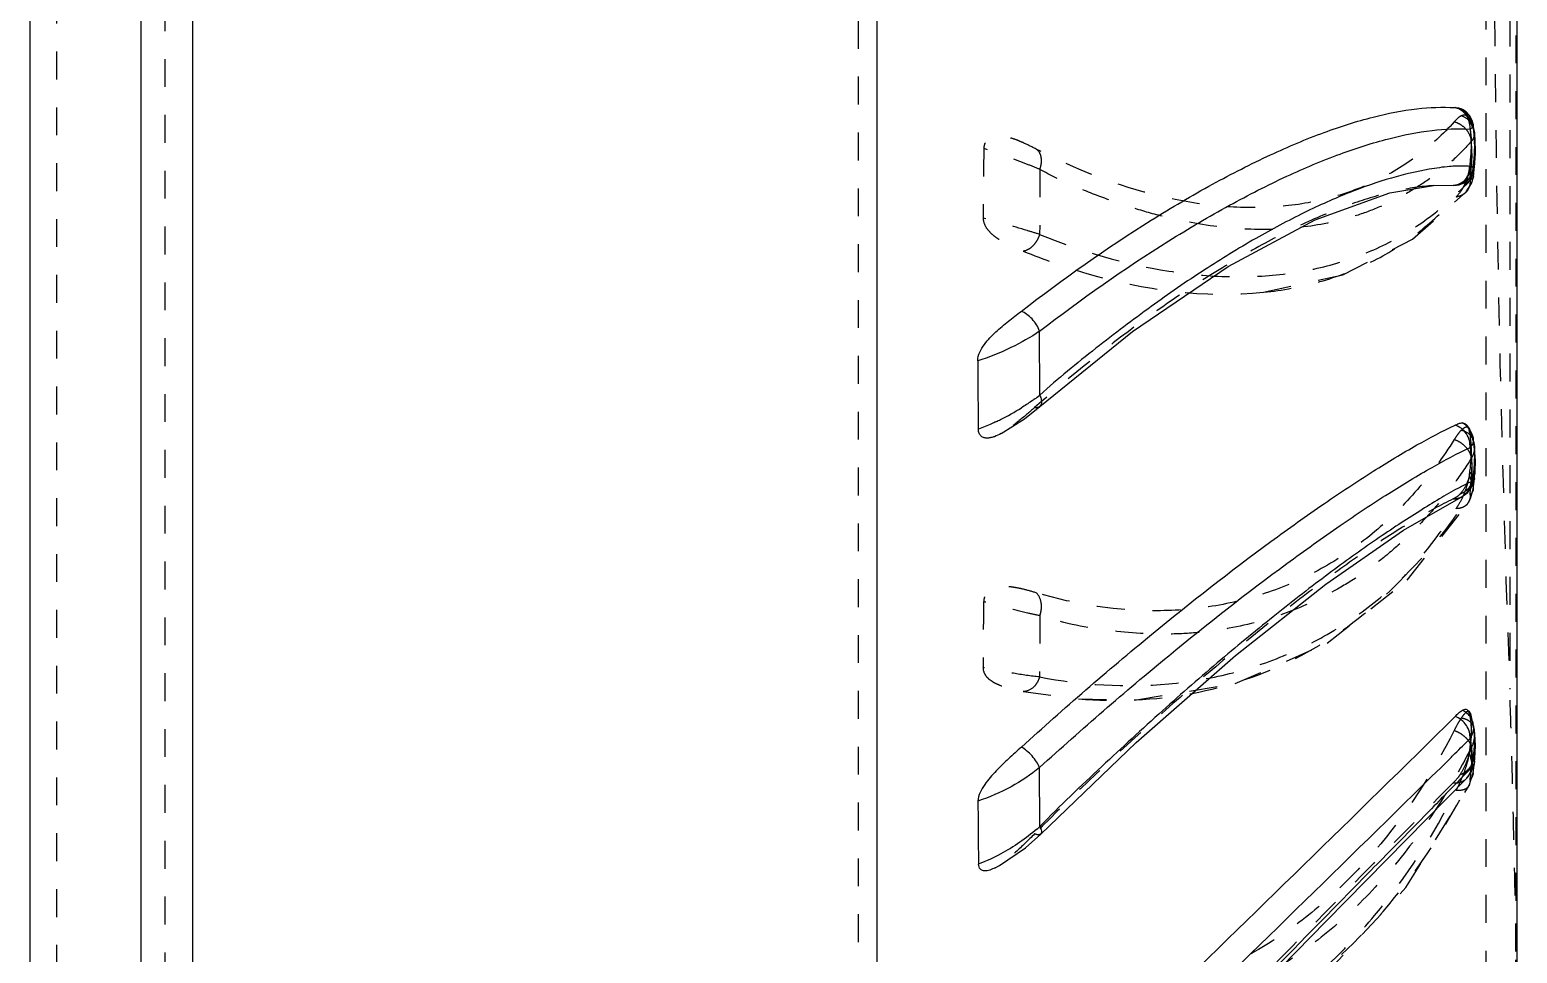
# Model space of a CAD drawing. Header units: millimetres. Extents: x 723 to 11228, y -2384 to 1578.
# Drawn here: x 1423.5 to 1510.4, y 171.3 to 225.4 of the extents above; entities that cross this region are included whole.
import ezdxf

# ---------------------------------------------------------------- set-up
doc = ezdxf.new("R2010")
doc.units = ezdxf.units.MM
doc.header["$LTSCALE"] = 16.335
doc.linetypes.add('HIDDEN', pattern=[0.2, 0.1, -0.1])
doc.layers.get('0').update_dxf_attribs({"linetype": 'CONTINUOUS'})
doc.layers.add('DEFAULT_2', color=8, linetype='HIDDEN')

msp = doc.modelspace()

# ---------------------------------------------------------------- linework, layer by layer
at = {"color": 7, "linetype": 'Continuous'}
for p, q in [((1423.468, 393.631), (1423.468, 81.221)), ((1429.968, 391.128), (1429.968, 81.107)), ((1433.004, 86.333), (1433.004, 385.832)), ((1473.025, 101.806), (1473.025, 373.047)), ((1510.443, 155.899), (1510.443, 318.953)), ((1507.973, 218.98), (1507.874, 219.818)), ((1507.874, 219.817), (1507.874, 219.817)), ((1507.993, 218.113), (1507.973, 218.98)), ((1507.94, 217.313), (1507.993, 218.113)), ((1506.692, 216.243), (1505.546, 216.226)), ((1506.885, 216.249), (1507.051, 216.28)), ((1482.533, 203.975), (1482.516, 207.71)), ((1482.522, 203.305), (1482.521, 203.304)), ((1507.929, 201.099), (1507.865, 201.479)), ((1507.866, 201.477), (1507.866, 201.477)), ((1507.996, 200.125), (1507.929, 201.099)), ((1507.951, 199.191), (1507.996, 200.125)), ((1507.939, 199.067), (1507.951, 199.191)), ((1507.846, 198.708), (1507.939, 199.068)), ((1507.939, 199.068), (1507.939, 199.067)), ((1507.164, 198.004), (1507.164, 198.004)), ((1507.769, 185.023), (1507.61, 185.44)), ((1507.785, 184.98), (1507.769, 185.023)), ((1507.894, 184.566), (1507.837, 184.815)), ((1507.838, 184.813), (1507.84, 184.805)), ((1507.937, 182.474), (1507.989, 183.134)), ((1482.533, 178.736), (1482.516, 182.189)), ((1507.93, 182.418), (1507.937, 182.473)), ((1507.937, 182.474), (1507.937, 182.473)), ((1499.276, 173.199), (1507.491, 181.555)), ((1482.58, 178.294), (1482.58, 178.294))]:
    msp.add_line(p, q, dxfattribs=at)
for points in [[(1507.455, 220.547), (1507.234, 220.693), (1507.162, 220.727)], [(1507.874, 219.817), (1507.815, 220.041), (1507.66, 220.328), (1507.455, 220.547)], [(1507.051, 216.28), (1507.284, 216.369), (1507.506, 216.513), (1507.7, 216.713)], [(1507.7, 216.713), (1507.848, 216.965), (1507.932, 217.259), (1507.94, 217.314)], [(1482.521, 203.304), (1487.94, 207.7), (1493.536, 211.504), (1498.621, 214.225), (1503.001, 215.812), (1505.547, 216.237)], [(1480.265, 201.725), (1481.63, 202.595), (1482.522, 203.305)], [(1507.664, 201.967), (1507.646, 201.993), (1507.525, 202.175)], [(1507.866, 201.477), (1507.813, 201.669), (1507.665, 201.965)], [(1507.164, 198.004), (1507.558, 198.281), (1507.846, 198.708)], [(1482.58, 178.294), (1488.161, 183.643), (1493.972, 188.734), (1499.256, 192.918), (1503.792, 196.075), (1507.164, 198.004)], [(1507.84, 184.805), (1507.81, 184.909), (1507.785, 184.98)], [(1507.989, 183.134), (1507.984, 183.846), (1507.894, 184.566)], [(1507.493, 181.557), (1507.758, 181.911), (1507.93, 182.418)], [(1479.917, 176.324), (1480.163, 176.459), (1481.687, 177.494), (1482.58, 178.294)], [(1482.612, 155.809), (1488.163, 161.724), (1493.958, 167.748), (1499.276, 173.199)]]:
    msp.add_lwpolyline(points, dxfattribs=at)
for centre, radius, start, end in [((1499.365, 218.154), 8.423, 359.6566, 4.61751), ((1859.97, 207.131), 381.073, 180.17352, 180.77541), ((1476.173, 212.121), 10.334, 305.87427, 307.98149), ((1473.536, 215.978), 15.008, 296.49301, 301.81928), ((1473.741, 215.613), 14.589, 295.2489, 296.41508), ((1495.963, 199.859), 11.83, 355.34906, 356.22366), ((1506.705, 184.514), 1.172, 2.13737, 14.35046), ((1533.843, 155.148), 37.537, 134.0308, 134.86285), ((1800.893, 181.265), 321.984, 180.18606, 180.84263), ((1476.204, 185.662), 9.382, 310.99371, 312.42003)]:
    msp.add_arc(centre, radius, start, end, dxfattribs=at)
for points, knots in [([(1481.428, 208.871), (1483.88, 210.768), (1487.55, 213.366), (1492.505, 216.291), (1495.881, 218.014), (1499.015, 219.34), (1501.878, 220.261), (1504.445, 220.773), (1506.065, 220.844), (1506.806, 220.794)], [0, 0, 0, 0, 0.326363, 0.472437, 0.605607, 0.725085, 0.830429, 0.921768, 1, 1, 1, 1]), ([(1506.806, 220.794), (1506.896, 220.788), (1507.018, 220.778), (1507.134, 220.74), (1507.162, 220.727)], [0, 0, 0, 0, 0.747082, 1, 1, 1, 1]), ([(1507.182, 220.624), (1507.152, 220.645), (1507.035, 220.718), (1506.905, 220.771), (1506.806, 220.794)], [0, 0, 0, 0, 0.260944, 1, 1, 1, 1]), ([(1507.641, 219.955), (1507.606, 220.089), (1507.495, 220.348), (1507.293, 220.547), (1507.182, 220.624)], [0, 0, 0, 0, 0.506057, 1, 1, 1, 1]), ([(1482.516, 207.71), (1484.945, 209.588), (1488.583, 212.16), (1493.494, 215.056), (1496.839, 216.763), (1499.947, 218.077), (1502.787, 218.993), (1505.335, 219.505), (1506.944, 219.581), (1507.682, 219.534)], [0, 0, 0, 0, 0.326078, 0.472055, 0.605181, 0.724643, 0.830064, 0.921523, 1, 1, 1, 1]), ([(1507.682, 219.534), (1507.684, 219.568), (1507.688, 219.709), (1507.668, 219.851), (1507.641, 219.955)], [0, 0, 0, 0, 0.240829, 1, 1, 1, 1]), ([(1507.874, 219.817), (1507.882, 219.768), (1507.843, 219.641), (1507.741, 219.57), (1507.682, 219.534)], [0, 0, 0, 0, 0.416643, 1, 1, 1, 1]), ([(1505.3, 217.186), (1504.555, 217.054), (1502.978, 216.683), (1500.534, 215.831), (1497.888, 214.634), (1495.055, 213.118), (1492.061, 211.284), (1489.513, 209.516), (1487.417, 207.958), (1485.218, 206.271), (1483.586, 204.934), (1482.533, 203.975)], [0, 0, 0, 0, 0.085342, 0.182356, 0.291558, 0.412544, 0.544688, 0.68733, 0.762261, 0.83934, 1, 1, 1, 1]), ([(1506.868, 217.373), (1506.742, 217.368), (1506.216, 217.333), (1505.694, 217.256), (1505.3, 217.186)], [0, 0, 0, 0, 0.239179, 1, 1, 1, 1]), ([(1507.754, 217.347), (1507.682, 217.355), (1507.387, 217.38), (1507.091, 217.381), (1506.868, 217.373)], [0, 0, 0, 0, 0.24378, 1, 1, 1, 1]), ([(1507.077, 216.345), (1507.2, 216.402), (1507.431, 216.562), (1507.584, 216.798), (1507.642, 216.925)], [0, 0, 0, 0, 0.493735, 1, 1, 1, 1]), ([(1507.642, 216.925), (1507.657, 216.959), (1507.712, 217.094), (1507.745, 217.239), (1507.754, 217.347)], [0, 0, 0, 0, 0.258107, 1, 1, 1, 1]), ([(1507.94, 217.313), (1507.94, 217.318), (1507.92, 217.329), (1507.888, 217.335), (1507.827, 217.344), (1507.781, 217.346), (1507.754, 217.347)], [0, 0, 0, 0, 0.077848, 0.265213, 0.572931, 1, 1, 1, 1]), ([(1506.693, 216.244), (1506.724, 216.246), (1506.856, 216.261), (1506.985, 216.303), (1507.077, 216.345)], [0, 0, 0, 0, 0.239192, 1, 1, 1, 1]), ([(1478.896, 205.977), (1478.895, 206.154), (1479, 206.504), (1479.362, 207.085), (1479.942, 207.681), (1480.683, 208.293), (1481.181, 208.68), (1481.428, 208.871)], [0, 0, 0, 0, 0.13503, 0.267908, 0.52012, 0.762278, 1, 1, 1, 1]), ([(1482.516, 207.71), (1482.421, 207.975), (1482.122, 208.437), (1481.679, 208.803), (1481.428, 208.873)], [0, 0, 0, 0, 0.519901, 1, 1, 1, 1]), ([(1482.516, 207.71), (1481.984, 207.348), (1480.811, 206.686), (1479.561, 206.188), (1478.895, 205.978)], [0, 0, 0, 0, 0.479655, 1, 1, 1, 1]), ([(1482.229, 203.747), (1482.167, 203.702), (1481.911, 203.521), (1481.649, 203.351), (1481.449, 203.226)], [0, 0, 0, 0, 0.245336, 1, 1, 1, 1]), ([(1482.533, 203.975), (1482.561, 203.908), (1482.613, 203.751), (1482.645, 203.513), (1482.574, 203.351), (1482.521, 203.306)], [0, 0, 0, 0, 0.310143, 0.704411, 1, 1, 1, 1]), ([(1479.964, 202.417), (1479.88, 202.378), (1479.54, 202.222), (1479.196, 202.077), (1478.935, 201.974)], [0, 0, 0, 0, 0.248734, 1, 1, 1, 1]), ([(1480.265, 201.725), (1480.139, 201.655), (1479.945, 201.56), (1479.675, 201.479), (1479.474, 201.451), (1479.275, 201.468), (1479.088, 201.557), (1478.96, 201.741), (1478.936, 201.894), (1478.935, 201.974)], [0, 0, 0, 0, 0.257287, 0.381184, 0.501047, 0.617094, 0.732704, 0.857739, 1, 1, 1, 1]), ([(1481.449, 183.381), (1483.931, 185.638), (1488.694, 189.767), (1494.665, 194.45), (1499.037, 197.573), (1501.887, 199.464), (1504.432, 201.001), (1506.051, 201.857), (1506.808, 202.214)], [0, 0, 0, 0, 0.317792, 0.596806, 0.718459, 0.826713, 0.92075, 1, 1, 1, 1]), ([(1506.808, 202.214), (1506.879, 202.247), (1507.012, 202.309), (1507.16, 202.351), (1507.23, 202.348)], [0, 0, 0, 0, 0.526581, 1, 1, 1, 1]), ([(1507.682, 200.905), (1507.692, 201.042), (1507.661, 201.329), (1507.49, 201.731), (1507.188, 202.041), (1506.936, 202.175), (1506.808, 202.214)], [0, 0, 0, 0, 0.244076, 0.504035, 0.761536, 1, 1, 1, 1]), ([(1507.23, 202.348), (1507.284, 202.345), (1507.402, 202.314), (1507.489, 202.227), (1507.525, 202.175)], [0, 0, 0, 0, 0.46181, 1, 1, 1, 1]), ([(1507.661, 201.965), (1507.633, 202.006), (1507.516, 202.159), (1507.36, 202.284), (1507.23, 202.348)], [0, 0, 0, 0, 0.252904, 1, 1, 1, 1]), ([(1507.866, 201.477), (1507.884, 201.382), (1507.871, 201.165), (1507.755, 200.986), (1507.682, 200.905)], [0, 0, 0, 0, 0.471971, 1, 1, 1, 1]), ([(1482.516, 182.189), (1484.977, 184.429), (1489.702, 188.526), (1495.623, 193.176), (1499.961, 196.28), (1502.791, 198.161), (1505.32, 199.693), (1506.929, 200.548), (1507.682, 200.905)], [0, 0, 0, 0, 0.317497, 0.596365, 0.718003, 0.826328, 0.920483, 1, 1, 1, 1]), ([(1507.682, 200.905), (1507.698, 200.803), (1507.761, 200.378), (1507.79, 199.949), (1507.788, 199.624)], [0, 0, 0, 0, 0.242139, 1, 1, 1, 1]), ([(1507.788, 199.624), (1507.787, 199.579), (1507.784, 199.398), (1507.776, 199.216), (1507.767, 199.08)], [0, 0, 0, 0, 0.24606, 1, 1, 1, 1]), ([(1506.97, 198.517), (1506.605, 198.323), (1505.856, 197.887), (1504.707, 197.176), (1503.479, 196.389), (1501.689, 195.188), (1499.295, 193.458), (1496.266, 191.103), (1493.021, 188.436), (1489.62, 185.457), (1486.088, 182.208), (1483.703, 179.945), (1482.533, 178.736)], [0, 0, 0, 0, 0.03935, 0.082349, 0.128593, 0.178161, 0.287498, 0.409637, 0.543266, 0.68719, 0.839888, 1, 1, 1, 1]), ([(1507.754, 198.899), (1507.69, 198.871), (1507.424, 198.752), (1507.165, 198.62), (1506.97, 198.517)], [0, 0, 0, 0, 0.240349, 1, 1, 1, 1]), ([(1507.163, 198.006), (1507.247, 198.047), (1507.406, 198.15), (1507.644, 198.44), (1507.738, 198.716), (1507.754, 198.899)], [0, 0, 0, 0, 0.250176, 0.503561, 1, 1, 1, 1]), ([(1507.939, 199.067), (1507.935, 199.035), (1507.875, 198.962), (1507.8, 198.924), (1507.754, 198.899)], [0, 0, 0, 0, 0.380187, 1, 1, 1, 1]), ([(1506.811, 185.172), (1506.882, 185.243), (1507.015, 185.372), (1507.158, 185.495), (1507.234, 185.536)], [0, 0, 0, 0, 0.534905, 1, 1, 1, 1]), ([(1507.234, 185.536), (1507.269, 185.555), (1507.337, 185.585), (1507.446, 185.598), (1507.554, 185.552), (1507.595, 185.481), (1507.61, 185.44)], [0, 0, 0, 0, 0.262229, 0.489509, 0.710546, 1, 1, 1, 1]), ([(1481.455, 160.238), (1483.975, 162.772), (1492.398, 171.114), (1500.929, 179.346), (1506.811, 185.172)], [0, 0, 0, 0, 0.30153, 1, 1, 1, 1]), ([(1507.682, 183.873), (1507.693, 184.002), (1507.66, 184.279), (1507.487, 184.668), (1507.188, 184.98), (1506.94, 185.125), (1506.812, 185.173)], [0, 0, 0, 0, 0.233809, 0.4911, 0.75377, 1, 1, 1, 1]), ([(1507.876, 184.558), (1507.88, 184.441), (1507.851, 184.198), (1507.749, 183.976), (1507.682, 183.873)], [0, 0, 0, 0, 0.488339, 1, 1, 1, 1]), ([(1506.493, 182.695), (1506.596, 182.797), (1506.992, 183.189), (1507.388, 183.581), (1507.682, 183.873)], [0, 0, 0, 0, 0.257968, 1, 1, 1, 1]), ([(1507.682, 183.873), (1507.69, 183.832), (1507.722, 183.666), (1507.747, 183.498), (1507.76, 183.371)], [0, 0, 0, 0, 0.243494, 1, 1, 1, 1]), ([(1481.449, 183.381), (1481.202, 183.156), (1480.703, 182.702), (1479.962, 181.997), (1479.382, 181.342), (1479.02, 180.741), (1478.907, 180.393), (1478.908, 180.22)], [0, 0, 0, 0, 0.243044, 0.48969, 0.743828, 0.874285, 1, 1, 1, 1]), ([(1482.516, 182.189), (1482.469, 182.302), (1482.334, 182.536), (1482.081, 182.867), (1481.778, 183.157), (1481.557, 183.32), (1481.448, 183.382)], [0, 0, 0, 0, 0.22619, 0.496048, 0.768172, 1, 1, 1, 1]), ([(1482.516, 159.083), (1484.848, 161.432), (1492.81, 169.335), (1500.872, 177.135), (1506.493, 182.695)], [0, 0, 0, 0, 0.295094, 1, 1, 1, 1]), ([(1507.76, 183.371), (1507.768, 183.303), (1507.793, 183.01), (1507.79, 182.715), (1507.778, 182.49)], [0, 0, 0, 0, 0.23372, 1, 1, 1, 1]), ([(1482.516, 182.189), (1481.998, 181.762), (1480.846, 180.993), (1479.577, 180.44), (1478.907, 180.221)], [0, 0, 0, 0, 0.487763, 1, 1, 1, 1]), ([(1507.492, 181.557), (1507.53, 181.596), (1507.664, 181.764), (1507.739, 181.977), (1507.754, 182.136)], [0, 0, 0, 0, 0.255325, 1, 1, 1, 1]), ([(1507.778, 182.49), (1507.777, 182.461), (1507.77, 182.343), (1507.761, 182.225), (1507.754, 182.136)], [0, 0, 0, 0, 0.245506, 1, 1, 1, 1]), ([(1507.937, 182.473), (1507.934, 182.445), (1507.906, 182.317), (1507.823, 182.209), (1507.754, 182.136)], [0, 0, 0, 0, 0.223146, 1, 1, 1, 1]), ([(1507.364, 181.754), (1507.003, 181.395), (1506.26, 180.634), (1504.684, 178.999), (1502.5, 176.789), (1499.676, 173.917), (1496.599, 170.769), (1493.291, 167.383), (1489.814, 163.773), (1486.202, 159.981), (1483.743, 157.405), (1482.533, 156.061)], [0, 0, 0, 0, 0.042803, 0.089261, 0.190701, 0.303656, 0.427359, 0.56029, 0.701077, 0.848158, 1, 1, 1, 1]), ([(1482.358, 178.581), (1482.039, 178.303), (1481.356, 177.782), (1480.622, 177.334), (1480.239, 177.128)], [0, 0, 0, 0, 0.492377, 1, 1, 1, 1]), ([(1482.533, 178.736), (1482.555, 178.691), (1482.592, 178.603), (1482.629, 178.458), (1482.622, 178.336), (1482.58, 178.294)], [0, 0, 0, 0, 0.329258, 0.608949, 1, 1, 1, 1]), ([(1479.917, 176.322), (1479.818, 176.269), (1479.667, 176.2), (1479.459, 176.145), (1479.309, 176.132), (1479.166, 176.155), (1478.993, 176.263), (1478.95, 176.428), (1478.948, 176.531)], [0, 0, 0, 0, 0.272825, 0.401365, 0.52293, 0.637381, 0.748908, 1, 1, 1, 1])]:
    msp.add_open_spline(points, degree=3, knots=knots, dxfattribs=at)
for points in [[(1507.682, 219.534), (1507.714, 219.301), (1507.742, 219.067), (1507.76, 218.832)], [(1507.788, 218.103), (1507.786, 217.851), (1507.773, 217.598), (1507.754, 217.347)], [(1506.885, 216.247), (1506.822, 216.24), (1506.757, 216.24), (1506.692, 216.243)], [(1507.489, 185.381), (1507.412, 185.445), (1507.326, 185.498), (1507.235, 185.537)], [(1507.684, 185.168), (1507.63, 185.248), (1507.563, 185.32), (1507.489, 185.381)], [(1507.785, 184.98), (1507.759, 185.046), (1507.725, 185.11), (1507.684, 185.168)], [(1480.239, 177.128), (1479.821, 176.905), (1479.388, 176.707), (1478.947, 176.532)]]:
    msp.add_open_spline(points, degree=3, dxfattribs=at)
at = {"layer": 'DEFAULT_2', "color": 8, "linetype": 'HIDDEN'}
for p, q in [((1425.029, 387.427), (1425.029, 87.425)), ((1431.392, 88.057), (1431.392, 386.796)), ((1471.933, 103.36), (1471.933, 371.493)), ((1508.603, 318.479), (1508.603, 156.374)), ((1510.362, 303.428), (1510.362, 171.425)), ((1510.002, 288.076), (1510.002, 186.776)), ((1507.162, 220.726), (1507.228, 220.692)), ((1507.798, 219.797), (1507.647, 220.135)), ((1507.817, 219.754), (1507.798, 219.797)), ((1507.808, 219.942), (1507.874, 219.817)), ((1507.817, 219.754), (1507.895, 219.486)), ((1507.935, 219.334), (1507.817, 219.754)), ((1507.895, 219.486), (1507.935, 219.334)), ((1507.935, 219.334), (1507.935, 219.331)), ((1507.972, 218.964), (1507.935, 219.331)), ((1507.905, 216.949), (1507.991, 218.013)), ((1507.991, 218.013), (1507.993, 218.113)), ((1482.533, 217.179), (1482.516, 213.377)), ((1507.754, 216.967), (1507.797, 216.878)), ((1507.776, 216.361), (1507.876, 216.731)), ((1507.797, 216.878), (1507.808, 216.856)), ((1507.876, 216.731), (1507.905, 216.949)), ((1507.876, 216.731), (1507.876, 216.731)), ((1507.895, 217.295), (1507.94, 217.313)), ((1504.317, 213.095), (1507.459, 215.859)), ((1507.459, 215.86), (1507.776, 216.361)), ((1507.459, 215.86), (1507.459, 215.859)), ((1507.705, 201.843), (1507.686, 201.929)), ((1507.872, 201.31), (1507.687, 201.93)), ((1507.706, 201.844), (1507.77, 201.623)), ((1507.808, 201.645), (1507.866, 201.477)), ((1507.915, 201.133), (1507.872, 201.31)), ((1507.872, 201.31), (1507.895, 201.21)), ((1507.895, 201.21), (1507.928, 201.06)), ((1507.928, 201.059), (1507.929, 201.099)), ((1507.928, 201.06), (1507.928, 201.06)), ((1507.945, 200.932), (1507.928, 201.06)), ((1507.973, 199.416), (1507.994, 200.22)), ((1507.951, 199.191), (1507.953, 199.227)), ((1507.953, 199.227), (1507.973, 199.416)), ((1507.713, 197.919), (1507.873, 198.464)), ((1507.754, 198.933), (1507.808, 198.762)), ((1507.873, 198.464), (1507.939, 199.067)), ((1507.895, 199.163), (1507.939, 199.068)), ((1507.579, 197.674), (1507.713, 197.919)), ((1507.579, 197.674), (1507.579, 197.673)), ((1482.533, 191.067), (1482.516, 187.482)), ((1481.554, 186.639), (1484.785, 186.186)), ((1484.788, 186.197), (1488.064, 186.134)), ((1507.61, 185.44), (1507.626, 185.391)), ((1507.704, 185.339), (1507.791, 184.962)), ((1507.808, 184.911), (1507.785, 184.98)), ((1507.791, 184.962), (1507.834, 184.778)), ((1507.808, 184.911), (1507.838, 184.813)), ((1507.909, 184.451), (1507.891, 184.535)), ((1507.909, 184.451), (1507.909, 184.45)), ((1507.958, 184.131), (1507.909, 184.45)), ((1507.996, 183.469), (1507.958, 184.131)), ((1507.939, 182.497), (1507.967, 182.738)), ((1507.967, 182.738), (1507.996, 183.469)), ((1507.636, 181.137), (1507.867, 181.868)), ((1507.789, 182.437), (1507.808, 182.359)), ((1507.867, 181.867), (1507.937, 182.473)), ((1507.937, 182.474), (1507.939, 182.497)), ((1503.937, 175.174), (1507.636, 181.137)), ((1507.682, 181.416), (1507.636, 181.137)), ((1507.636, 181.137), (1507.636, 181.137))]:
    msp.add_line(p, q, dxfattribs=at)
for points in [[(1495.609, 209.989), (1500.235, 211.019), (1504.317, 213.095)], [(1488.064, 186.134), (1493.951, 187.095), (1499.326, 189.452), (1504, 193.147), (1507.579, 197.673)], [(1487.623, 163.899), (1493.658, 166.23), (1499.15, 170.012), (1503.937, 175.174)]]:
    msp.add_lwpolyline(points, dxfattribs=at)
for centre, radius, start, end in [((2885.338, 237.426), 1376.268, 177.890904, 182.109096), ((1506.586, 216.105), 4.028, 72.35332, 75.08078), ((1510.21, 220.69), 2.61, 204.42925, 207.47732), ((1501.143, 218.622), 6.807, 6.04575, 7.28892), ((1500.368, 218.549), 7.585, 1.27939, 5.98158), ((1882.031, 213.216), 402.814, 179.26161, 179.84145), ((1497.028, 218.668), 10.929, 352.92535, 355.53546), ((1548.305, 236.382), 44.959, 205.2699, 205.58356), ((1496.008, 218.792), 11.958, 350.68443, 352.93878), ((1489.269, 189.447), 22.192, 33.34628, 34.1975), ((1520.334, 205.173), 13.055, 196.76531, 197.23037), ((1521.661, 205.585), 14.445, 197.23292, 197.63035), ((1503.196, 200.507), 4.751, 6.78084, 8.50396), ((1643.207, 241.619), 142.02, 197.34818, 197.49135), ((1495.247, 200.838), 12.731, 350.61898, 352.07781), ((1507.459, 198.521), 0.418, 352.15565, 3.41381), ((1507.03, 198.013), 0.645, 321.19802, 328.21591), ((1841.286, 186.961), 362.079, 179.22024, 179.83045), ((1417.796, 151.005), 96.186, 20.64149, 20.94685), ((1589.28, 203.749), 83.627, 193.1118, 193.29595), ((1505.282, 184.019), 2.66, 9.49927, 10.78004), ((1506.625, 182.956), 1.345, 300.26812, 312.10565), ((1495.06, 184.577), 12.939, 350.13196, 350.73161), ((1506.907, 181.997), 0.97, 2.3247, 10.5211), ((1506.946, 181.999), 0.93, 351.89007, 2.28953), ((1507.218, 181.347), 0.465, 326.43519, 333.30067)]:
    msp.add_arc(centre, radius, start, end, dxfattribs=at)
for points, knots in [([(1507.18, 220.317), (1507.102, 220.286), (1506.955, 220.171), (1506.83, 220.041), (1506.764, 219.968)], [0, 0, 0, 0, 0.458915, 1, 1, 1, 1]), ([(1507.647, 220.133), (1507.623, 220.188), (1507.566, 220.279), (1507.396, 220.373), (1507.258, 220.348), (1507.18, 220.317)], [0, 0, 0, 0, 0.3168, 0.552945, 1, 1, 1, 1]), ([(1507.181, 220.317), (1507.318, 220.271), (1507.578, 220.126), (1507.757, 219.886), (1507.816, 219.754)], [0, 0, 0, 0, 0.500621, 1, 1, 1, 1]), ([(1507.228, 220.692), (1507.271, 220.665), (1507.481, 220.489), (1507.588, 220.213), (1507.623, 219.996)], [0, 0, 0, 0, 0.188863, 1, 1, 1, 1]), ([(1507.705, 219.908), (1507.702, 219.93), (1507.69, 220.007), (1507.669, 220.082), (1507.647, 220.133)], [0, 0, 0, 0, 0.283673, 1, 1, 1, 1]), ([(1506.764, 219.968), (1506.11, 219.243), (1504.671, 217.915), (1502.152, 216.385), (1499.331, 215.372), (1496.249, 214.893), (1492.949, 214.951), (1488.154, 215.775), (1484.61, 217.179), (1482.307, 218.369)], [0, 0, 0, 0, 0.110915, 0.220706, 0.33246, 0.449089, 0.57291, 0.705552, 1, 1, 1, 1]), ([(1506.766, 219.969), (1506.891, 219.934), (1507.14, 219.818), (1507.456, 219.553), (1507.67, 219.206), (1507.742, 218.948), (1507.754, 218.823)], [0, 0, 0, 0, 0.244834, 0.506587, 0.764431, 1, 1, 1, 1]), ([(1507.623, 219.996), (1507.657, 219.794), (1507.77, 218.913), (1507.759, 218.017), (1507.682, 217.339)], [0, 0, 0, 0, 0.230675, 1, 1, 1, 1]), ([(1507.648, 217.189), (1507.712, 217.652), (1507.794, 218.558), (1507.762, 219.47), (1507.705, 219.908)], [0, 0, 0, 0, 0.513683, 1, 1, 1, 1]), ([(1507.706, 219.909), (1507.738, 219.833), (1507.78, 219.734), (1507.824, 219.635), (1507.834, 219.611)], [0, 0, 0, 0, 0.757585, 1, 1, 1, 1]), ([(1507.935, 219.331), (1507.946, 219.244), (1507.923, 219.054), (1507.819, 218.894), (1507.754, 218.823)], [0, 0, 0, 0, 0.475675, 1, 1, 1, 1]), ([(1507.808, 219.942), (1507.846, 219.736), (1507.974, 218.86), (1507.969, 217.966), (1507.895, 217.295)], [0, 0, 0, 0, 0.236849, 1, 1, 1, 1]), ([(1482.307, 218.369), (1482.053, 218.501), (1481.668, 218.692), (1481.141, 218.916), (1480.734, 219.055), (1480.311, 219.142), (1479.864, 219.142), (1479.486, 218.976), (1479.289, 218.688), (1479.254, 218.502), (1479.253, 218.408)], [0, 0, 0, 0, 0.23878, 0.358257, 0.477534, 0.596751, 0.717433, 0.846585, 0.920994, 1, 1, 1, 1]), ([(1482.533, 217.179), (1482.292, 217.28), (1481.785, 217.481), (1480.993, 217.786), (1480.142, 218.1), (1479.554, 218.304), (1479.253, 218.408)], [0, 0, 0, 0, 0.223392, 0.466973, 0.72717, 1, 1, 1, 1]), ([(1482.533, 217.179), (1482.575, 217.3), (1482.629, 217.543), (1482.627, 217.897), (1482.515, 218.189), (1482.38, 218.327), (1482.307, 218.37)], [0, 0, 0, 0, 0.295091, 0.570915, 0.804384, 1, 1, 1, 1]), ([(1507.754, 218.823), (1507.422, 218.437), (1506.718, 217.715), (1505.548, 216.771), (1504.306, 215.944), (1502.988, 215.23), (1501.59, 214.64), (1499.604, 214.03), (1496.922, 213.618), (1493.519, 213.669), (1490.584, 214.175), (1488.175, 214.846), (1486.302, 215.48), (1484.398, 216.229), (1483.15, 216.838), (1482.533, 217.179)], [0, 0, 0, 0, 0.056046, 0.110629, 0.165143, 0.220024, 0.275469, 0.331786, 0.448379, 0.572302, 0.704927, 0.774903, 0.847401, 0.922392, 1, 1, 1, 1]), ([(1507.682, 216.563), (1507.73, 216.957), (1507.806, 217.71), (1507.784, 218.466), (1507.754, 218.823)], [0, 0, 0, 0, 0.525495, 1, 1, 1, 1]), ([(1507.925, 217.817), (1507.931, 217.893), (1507.951, 218.193), (1507.957, 218.494), (1507.952, 218.718)], [0, 0, 0, 0, 0.254249, 1, 1, 1, 1]), ([(1507.682, 217.339), (1507.654, 217.09), (1507.523, 216.687), (1507.227, 216.388), (1507.093, 216.312)], [0, 0, 0, 0, 0.618868, 1, 1, 1, 1]), ([(1507.093, 216.314), (1507.3, 216.384), (1507.683, 216.649), (1507.866, 217.076), (1507.895, 217.295)], [0, 0, 0, 0, 0.49797, 1, 1, 1, 1]), ([(1507.309, 216.165), (1507.346, 216.234), (1507.502, 216.559), (1507.608, 216.91), (1507.648, 217.189)], [0, 0, 0, 0, 0.216387, 1, 1, 1, 1]), ([(1507.808, 216.856), (1507.796, 216.811), (1507.734, 216.631), (1507.627, 216.466), (1507.53, 216.36)], [0, 0, 0, 0, 0.243457, 1, 1, 1, 1]), ([(1507.682, 217.34), (1507.7, 217.34), (1507.736, 217.338), (1507.791, 217.339), (1507.847, 217.328), (1507.879, 217.307), (1507.895, 217.295)], [0, 0, 0, 0, 0.243952, 0.488522, 0.733533, 1, 1, 1, 1]), ([(1507.876, 216.731), (1507.871, 216.698), (1507.809, 216.624), (1507.731, 216.585), (1507.682, 216.563)], [0, 0, 0, 0, 0.381044, 1, 1, 1, 1]), ([(1507.808, 216.856), (1507.817, 216.848), (1507.848, 216.821), (1507.872, 216.784), (1507.876, 216.755)], [0, 0, 0, 0, 0.301229, 1, 1, 1, 1]), ([(1505.547, 216.235), (1504.816, 216.19), (1503.249, 215.943), (1500.805, 215.219), (1498.12, 214.118), (1495.221, 212.645), (1492.135, 210.807), (1487.667, 207.779), (1484.386, 205.147), (1482.213, 203.24)], [0, 0, 0, 0, 0.081113, 0.174926, 0.281956, 0.402165, 0.534998, 0.679657, 1, 1, 1, 1]), ([(1482.516, 213.377), (1484.939, 212.394), (1488.63, 211.293), (1493.546, 210.826), (1496.927, 210.987), (1500.075, 211.649), (1502.954, 212.803), (1505.527, 214.437), (1507.007, 215.815), (1507.682, 216.563)], [0, 0, 0, 0, 0.29003, 0.422034, 0.546206, 0.663918, 0.777142, 0.888268, 1, 1, 1, 1]), ([(1506.875, 215.569), (1506.913, 215.611), (1507.075, 215.797), (1507.221, 215.998), (1507.309, 216.165)], [0, 0, 0, 0, 0.231787, 1, 1, 1, 1]), ([(1507.336, 215.749), (1507.302, 215.724), (1507.162, 215.636), (1506.999, 215.583), (1506.876, 215.57)], [0, 0, 0, 0, 0.253698, 1, 1, 1, 1]), ([(1507.093, 216.312), (1507.076, 216.303), (1507.01, 216.271), (1506.938, 216.254), (1506.885, 216.247)], [0, 0, 0, 0, 0.264192, 1, 1, 1, 1]), ([(1507.682, 216.563), (1507.697, 216.377), (1507.646, 216.112), (1507.501, 215.906), (1507.459, 215.86)], [0, 0, 0, 0, 0.748332, 1, 1, 1, 1]), ([(1495.609, 209.989), (1496.72, 210.104), (1498.882, 210.503), (1501.922, 211.66), (1504.629, 213.343), (1506.174, 214.784), (1506.875, 215.569)], [0, 0, 0, 0, 0.260637, 0.510233, 0.754585, 1, 1, 1, 1]), ([(1479.215, 214.331), (1479.214, 214.176), (1479.302, 213.879), (1479.563, 213.533), (1479.867, 213.265), (1480.297, 212.976), (1480.864, 212.689), (1481.326, 212.49), (1481.557, 212.395)], [0, 0, 0, 0, 0.145915, 0.278471, 0.404096, 0.526197, 0.765028, 1, 1, 1, 1]), ([(1482.516, 213.377), (1482.273, 213.453), (1481.178, 213.79), (1480.077, 214.105), (1479.215, 214.331)], [0, 0, 0, 0, 0.222186, 1, 1, 1, 1]), ([(1482.516, 213.377), (1482.477, 213.254), (1482.37, 213.016), (1482.147, 212.706), (1481.868, 212.488), (1481.657, 212.408), (1481.557, 212.395)], [0, 0, 0, 0, 0.268867, 0.541643, 0.790117, 1, 1, 1, 1]), ([(1481.557, 212.395), (1482.771, 211.9), (1487.268, 210.308), (1492.161, 209.632), (1495.609, 209.989)], [0, 0, 0, 0, 0.274356, 1, 1, 1, 1]), ([(1482.213, 203.24), (1481.9, 202.966), (1481.279, 202.427), (1480.621, 201.923), (1480.265, 201.725)], [0, 0, 0, 0, 0.505464, 1, 1, 1, 1]), ([(1482.52, 203.305), (1482.501, 203.289), (1482.409, 203.232), (1482.293, 203.228), (1482.213, 203.241)], [0, 0, 0, 0, 0.23641, 1, 1, 1, 1]), ([(1507.177, 201.926), (1507.099, 201.854), (1506.956, 201.67), (1506.828, 201.478), (1506.762, 201.373)], [0, 0, 0, 0, 0.46355, 1, 1, 1, 1]), ([(1507.686, 201.929), (1507.669, 201.987), (1507.628, 202.072), (1507.525, 202.108), (1507.43, 202.101), (1507.308, 202.039), (1507.222, 201.968), (1507.177, 201.926)], [0, 0, 0, 0, 0.281014, 0.382615, 0.484629, 0.718113, 1, 1, 1, 1]), ([(1507.178, 201.928), (1507.338, 201.886), (1507.639, 201.741), (1507.826, 201.458), (1507.871, 201.311)], [0, 0, 0, 0, 0.516775, 1, 1, 1, 1]), ([(1507.525, 202.175), (1507.535, 202.159), (1507.583, 202.08), (1507.61, 201.99), (1507.624, 201.919)], [0, 0, 0, 0, 0.209587, 1, 1, 1, 1]), ([(1507.624, 201.919), (1507.697, 201.552), (1507.775, 200.733), (1507.733, 199.913), (1507.683, 199.472)], [0, 0, 0, 0, 0.456751, 1, 1, 1, 1]), ([(1507.647, 199.271), (1507.71, 199.725), (1507.79, 200.582), (1507.764, 201.446), (1507.705, 201.843)], [0, 0, 0, 0, 0.533003, 1, 1, 1, 1]), ([(1506.762, 201.373), (1506.113, 200.351), (1504.702, 198.428), (1502.209, 195.939), (1499.407, 193.949), (1496.331, 192.491), (1493.023, 191.59), (1488.289, 191.142), (1484.652, 191.711), (1482.305, 192.411)], [0, 0, 0, 0, 0.129248, 0.253535, 0.374542, 0.494325, 0.615, 0.738561, 1, 1, 1, 1]), ([(1506.763, 201.375), (1506.889, 201.333), (1507.134, 201.212), (1507.449, 200.954), (1507.666, 200.631), (1507.742, 200.392), (1507.754, 200.279)], [0, 0, 0, 0, 0.256132, 0.524629, 0.778619, 1, 1, 1, 1]), ([(1507.928, 201.06), (1507.947, 200.928), (1507.937, 200.65), (1507.829, 200.394), (1507.754, 200.279)], [0, 0, 0, 0, 0.491512, 1, 1, 1, 1]), ([(1507.808, 201.645), (1507.847, 201.463), (1507.981, 200.643), (1507.966, 199.803), (1507.895, 199.163)], [0, 0, 0, 0, 0.224399, 1, 1, 1, 1]), ([(1507.952, 200.532), (1507.95, 200.579), (1507.944, 200.758), (1507.93, 200.937), (1507.914, 201.068)], [0, 0, 0, 0, 0.259723, 1, 1, 1, 1]), ([(1507.754, 200.279), (1507.422, 199.739), (1506.723, 198.706), (1505.557, 197.271), (1504.318, 195.952), (1503.003, 194.745), (1501.608, 193.662), (1499.651, 192.401), (1497.009, 191.156), (1494.18, 190.384), (1491.837, 190.059), (1489.403, 189.936), (1486.265, 190.158), (1483.762, 190.657), (1482.533, 191.067)], [0, 0, 0, 0, 0.06555, 0.128854, 0.191108, 0.252608, 0.313376, 0.373555, 0.493229, 0.614008, 0.675382, 0.737644, 0.865914, 1, 1, 1, 1]), ([(1507.682, 198.131), (1507.729, 198.516), (1507.804, 199.231), (1507.785, 199.951), (1507.754, 200.279)], [0, 0, 0, 0, 0.5407, 1, 1, 1, 1]), ([(1507.925, 199.696), (1507.931, 199.768), (1507.95, 200.046), (1507.957, 200.326), (1507.952, 200.532)], [0, 0, 0, 0, 0.258758, 1, 1, 1, 1]), ([(1507.683, 199.472), (1507.651, 199.193), (1507.498, 198.729), (1507.23, 198.328), (1507.096, 198.184)], [0, 0, 0, 0, 0.588162, 1, 1, 1, 1]), ([(1507.306, 198.121), (1507.381, 198.294), (1507.521, 198.67), (1507.618, 199.061), (1507.647, 199.271)], [0, 0, 0, 0, 0.470447, 1, 1, 1, 1]), ([(1507.683, 199.472), (1507.72, 199.427), (1507.801, 199.332), (1507.866, 199.224), (1507.895, 199.163)], [0, 0, 0, 0, 0.462037, 1, 1, 1, 1]), ([(1507.857, 199.083), (1507.864, 199.135), (1507.891, 199.339), (1507.912, 199.543), (1507.925, 199.696)], [0, 0, 0, 0, 0.253489, 1, 1, 1, 1]), ([(1507.096, 198.185), (1507.302, 198.26), (1507.678, 198.526), (1507.865, 198.948), (1507.895, 199.163)], [0, 0, 0, 0, 0.50274, 1, 1, 1, 1]), ([(1507.808, 198.763), (1507.796, 198.722), (1507.732, 198.553), (1507.624, 198.402), (1507.529, 198.304)], [0, 0, 0, 0, 0.238546, 1, 1, 1, 1]), ([(1507.873, 198.464), (1507.869, 198.435), (1507.837, 198.309), (1507.755, 198.2), (1507.682, 198.131)], [0, 0, 0, 0, 0.224045, 1, 1, 1, 1]), ([(1506.695, 197.9), (1505.957, 197.541), (1504.378, 196.669), (1501.903, 195.089), (1499.134, 193.131), (1494.89, 189.879), (1489.129, 184.989), (1484.575, 180.668), (1482.218, 178.303)], [0, 0, 0, 0, 0.078331, 0.171803, 0.279868, 0.401676, 0.681587, 1, 1, 1, 1]), ([(1482.516, 187.482), (1484.99, 187.009), (1488.77, 186.773), (1493.618, 187.583), (1497.004, 188.71), (1500.146, 190.355), (1503.008, 192.491), (1505.559, 195.095), (1507.012, 197.08), (1507.682, 198.131)], [0, 0, 0, 0, 0.259616, 0.383512, 0.505018, 0.625733, 0.74738, 0.871625, 1, 1, 1, 1]), ([(1507.096, 198.184), (1507.065, 198.15), (1506.946, 198.036), (1506.802, 197.952), (1506.695, 197.9)], [0, 0, 0, 0, 0.280707, 1, 1, 1, 1]), ([(1506.695, 197.901), (1506.734, 197.9), (1506.894, 197.908), (1507.053, 197.953), (1507.162, 198.006)], [0, 0, 0, 0, 0.241322, 1, 1, 1, 1]), ([(1506.873, 197.328), (1506.911, 197.388), (1507.069, 197.644), (1507.215, 197.909), (1507.306, 198.121)], [0, 0, 0, 0, 0.235519, 1, 1, 1, 1]), ([(1507.532, 197.609), (1507.487, 197.553), (1507.412, 197.488), (1507.327, 197.441), (1507.304, 197.429)], [0, 0, 0, 0, 0.743449, 1, 1, 1, 1]), ([(1484.788, 186.197), (1486.997, 186.023), (1491.39, 186.205), (1497.599, 188.272), (1502.941, 192.043), (1505.692, 195.459), (1506.873, 197.328)], [0, 0, 0, 0, 0.255673, 0.500475, 0.744907, 1, 1, 1, 1]), ([(1482.305, 192.411), (1482.049, 192.487), (1481.661, 192.597), (1481.133, 192.711), (1480.724, 192.768), (1480.296, 192.774), (1479.846, 192.69), (1479.482, 192.471), (1479.284, 192.17), (1479.246, 191.982), (1479.244, 191.888)], [0, 0, 0, 0, 0.226286, 0.340857, 0.456989, 0.576041, 0.701453, 0.841661, 0.920932, 1, 1, 1, 1]), ([(1482.533, 191.067), (1482.577, 191.193), (1482.63, 191.455), (1482.625, 191.931), (1482.467, 192.275), (1482.305, 192.411)], [0, 0, 0, 0, 0.279656, 0.555169, 1, 1, 1, 1]), ([(1482.533, 191.067), (1482.29, 191.118), (1481.637, 191.257), (1480.541, 191.532), (1479.689, 191.761), (1479.244, 191.889)], [0, 0, 0, 0, 0.219608, 0.590372, 1, 1, 1, 1]), ([(1479.205, 188.032), (1479.205, 187.892), (1479.289, 187.623), (1479.556, 187.339), (1479.862, 187.142), (1480.295, 186.948), (1480.863, 186.783), (1481.323, 186.684), (1481.554, 186.639)], [0, 0, 0, 0, 0.14405, 0.271838, 0.394673, 0.516207, 0.758433, 1, 1, 1, 1]), ([(1482.516, 187.482), (1482.002, 187.536), (1480.894, 187.698), (1479.795, 187.911), (1479.205, 188.032)], [0, 0, 0, 0, 0.461814, 1, 1, 1, 1]), ([(1482.516, 187.482), (1482.478, 187.362), (1482.372, 187.133), (1482.095, 186.774), (1481.756, 186.623), (1481.553, 186.639)], [0, 0, 0, 0, 0.278557, 0.551163, 1, 1, 1, 1]), ([(1510.362, 171.425), (1510.362, 172.705), (1510.314, 175.265), (1510.22, 179.104), (1510.129, 182.941), (1510.05, 185.498), (1510.002, 186.776)], [0, 0, 0, 0, 0.250122, 0.500227, 0.750129, 1, 1, 1, 1]), ([(1507.703, 185.337), (1507.697, 185.372), (1507.683, 185.43), (1507.591, 185.5), (1507.448, 185.42), (1507.316, 185.281), (1507.221, 185.157), (1507.173, 185.088)], [0, 0, 0, 0, 0.135643, 0.222155, 0.405971, 0.672234, 1, 1, 1, 1]), ([(1507.626, 185.391), (1507.702, 185.093), (1507.777, 184.377), (1507.732, 183.662), (1507.684, 183.26)], [0, 0, 0, 0, 0.431452, 1, 1, 1, 1]), ([(1507.645, 183.024), (1507.706, 183.45), (1507.771, 184.065), (1507.768, 184.839), (1507.733, 185.183), (1507.703, 185.337)], [0, 0, 0, 0, 0.555408, 0.796347, 1, 1, 1, 1]), ([(1507.173, 185.088), (1507.096, 184.979), (1506.955, 184.736), (1506.825, 184.487), (1506.758, 184.355)], [0, 0, 0, 0, 0.472392, 1, 1, 1, 1]), ([(1507.174, 185.089), (1507.262, 185.074), (1507.43, 185.027), (1507.711, 184.878), (1507.858, 184.675), (1507.891, 184.535)], [0, 0, 0, 0, 0.280751, 0.545589, 1, 1, 1, 1]), ([(1507.909, 184.45), (1507.944, 184.268), (1507.954, 183.887), (1507.839, 183.524), (1507.754, 183.357)], [0, 0, 0, 0, 0.497355, 1, 1, 1, 1]), ([(1507.808, 184.911), (1507.893, 184.591), (1507.984, 183.85), (1507.942, 183.109), (1507.895, 182.704)], [0, 0, 0, 0, 0.448445, 1, 1, 1, 1]), ([(1507.952, 183.959), (1507.95, 184.004), (1507.943, 184.17), (1507.926, 184.337), (1507.906, 184.458)], [0, 0, 0, 0, 0.267236, 1, 1, 1, 1]), ([(1506.758, 184.355), (1505.486, 181.849), (1503.222, 178.328), (1499.438, 174.441), (1496.381, 172.087), (1493.088, 170.274), (1489.603, 169.03), (1485.979, 168.375), (1483.523, 168.341), (1482.3, 168.423)], [0, 0, 0, 0, 0.272301, 0.400504, 0.524283, 0.644764, 0.763263, 0.881231, 1, 1, 1, 1]), ([(1506.76, 184.357), (1506.885, 184.311), (1507.127, 184.189), (1507.44, 183.951), (1507.66, 183.667), (1507.742, 183.456), (1507.754, 183.357)], [0, 0, 0, 0, 0.272421, 0.54976, 0.798013, 1, 1, 1, 1]), ([(1507.925, 183.224), (1507.931, 183.289), (1507.95, 183.533), (1507.957, 183.779), (1507.952, 183.959)], [0, 0, 0, 0, 0.264339, 1, 1, 1, 1]), ([(1507.754, 183.357), (1507.099, 182.033), (1505.638, 179.526), (1503.085, 176.111), (1500.222, 173.166), (1497.065, 170.75), (1493.67, 168.882), (1490.069, 167.607), (1486.333, 166.949), (1483.792, 166.856), (1482.533, 166.982)], [0, 0, 0, 0, 0.138908, 0.271911, 0.399995, 0.523706, 0.644338, 0.762827, 0.881017, 1, 1, 1, 1]), ([(1507.684, 183.26), (1507.666, 183.105), (1507.595, 182.812), (1507.407, 182.309), (1507.229, 181.971), (1507.101, 181.772)], [0, 0, 0, 0, 0.291041, 0.558205, 1, 1, 1, 1]), ([(1507.101, 181.771), (1507.304, 181.849), (1507.669, 182.097), (1507.865, 182.5), (1507.895, 182.704)], [0, 0, 0, 0, 0.513242, 1, 1, 1, 1]), ([(1507.302, 181.793), (1507.375, 181.988), (1507.512, 182.392), (1507.614, 182.808), (1507.645, 183.024)], [0, 0, 0, 0, 0.487073, 1, 1, 1, 1]), ([(1507.682, 181.416), (1507.706, 181.604), (1507.782, 182.247), (1507.807, 182.901), (1507.754, 183.357)], [0, 0, 0, 0, 0.291905, 1, 1, 1, 1]), ([(1507.684, 183.259), (1507.702, 183.216), (1507.747, 183.107), (1507.825, 182.925), (1507.872, 182.781), (1507.895, 182.704)], [0, 0, 0, 0, 0.236742, 0.59609, 1, 1, 1, 1]), ([(1507.83, 182.493), (1507.84, 182.555), (1507.878, 182.798), (1507.908, 183.043), (1507.925, 183.224)], [0, 0, 0, 0, 0.257956, 1, 1, 1, 1]), ([(1507.895, 182.704), (1507.904, 182.685), (1507.933, 182.612), (1507.944, 182.531), (1507.937, 182.473)], [0, 0, 0, 0, 0.265091, 1, 1, 1, 1]), ([(1506.869, 180.84), (1506.907, 180.915), (1507.062, 181.227), (1507.208, 181.545), (1507.302, 181.793)], [0, 0, 0, 0, 0.23958, 1, 1, 1, 1]), ([(1507.698, 182.15), (1507.686, 182.133), (1507.634, 182.064), (1507.575, 182.002), (1507.526, 181.958)], [0, 0, 0, 0, 0.242382, 1, 1, 1, 1]), ([(1507.867, 181.868), (1507.862, 181.829), (1507.828, 181.668), (1507.754, 181.517), (1507.682, 181.416)], [0, 0, 0, 0, 0.239153, 1, 1, 1, 1]), ([(1507.808, 182.359), (1507.802, 182.341), (1507.773, 182.268), (1507.733, 182.199), (1507.698, 182.15)], [0, 0, 0, 0, 0.238648, 1, 1, 1, 1]), ([(1506.699, 181.285), (1505.144, 179.722), (1501.648, 176.178), (1493.421, 167.8), (1486.806, 160.925), (1482.224, 155.949)], [0, 0, 0, 0, 0.187757, 0.423914, 1, 1, 1, 1]), ([(1482.516, 163.77), (1483.799, 163.811), (1486.359, 164.079), (1490.1, 165.041), (1493.679, 166.551), (1498.227, 169.295), (1503.32, 174.081), (1506.368, 178.838), (1507.682, 181.416)], [0, 0, 0, 0, 0.119413, 0.238391, 0.358021, 0.479412, 0.730929, 1, 1, 1, 1]), ([(1507.101, 181.772), (1507.069, 181.723), (1506.949, 181.549), (1506.807, 181.393), (1506.699, 181.285)], [0, 0, 0, 0, 0.278242, 1, 1, 1, 1]), ([(1506.699, 181.284), (1506.841, 181.271), (1507.133, 181.303), (1507.391, 181.452), (1507.49, 181.555)], [0, 0, 0, 0, 0.499523, 1, 1, 1, 1]), ([(1507.606, 181.09), (1507.575, 181.043), (1507.49, 180.956), (1507.381, 180.905), (1507.322, 180.886)], [0, 0, 0, 0, 0.475118, 1, 1, 1, 1]), ([(1481.548, 163.105), (1482.841, 163.142), (1485.42, 163.405), (1489.189, 164.365), (1492.795, 165.877), (1496.191, 167.921), (1499.337, 170.474), (1503.217, 174.581), (1505.555, 178.243), (1506.869, 180.84)], [0, 0, 0, 0, 0.119461, 0.23846, 0.358025, 0.479302, 0.603347, 0.731093, 1, 1, 1, 1]), ([(1507.322, 180.886), (1507.288, 180.874), (1507.14, 180.836), (1506.985, 180.831), (1506.87, 180.842)], [0, 0, 0, 0, 0.238604, 1, 1, 1, 1]), ([(1482.218, 178.303), (1481.853, 177.937), (1481.307, 177.392), (1480.542, 176.726), (1480.133, 176.437), (1479.917, 176.322)], [0, 0, 0, 0, 0.509032, 0.759487, 1, 1, 1, 1]), ([(1482.58, 178.294), (1482.543, 178.257), (1482.402, 178.236), (1482.284, 178.276), (1482.217, 178.304)], [0, 0, 0, 0, 0.41477, 1, 1, 1, 1]), ([(1508.603, 156.373), (1509.236, 158.829), (1509.916, 162.584), (1510.317, 167.633), (1510.362, 170.161), (1510.362, 171.425)], [0, 0, 0, 0, 0.50095, 0.750373, 1, 1, 1, 1])]:
    msp.add_open_spline(points, degree=3, knots=knots, dxfattribs=at)
for points in [[(1507.808, 219.942), (1507.73, 220.248), (1507.505, 220.541), (1507.228, 220.692)], [(1507.876, 216.755), (1507.877, 216.747), (1507.877, 216.739), (1507.876, 216.731)], [(1507.53, 216.36), (1507.465, 216.287), (1507.391, 216.221), (1507.31, 216.166)], [(1507.458, 215.86), (1507.421, 215.819), (1507.38, 215.782), (1507.336, 215.749)], [(1507.808, 201.645), (1507.778, 201.758), (1507.727, 201.866), (1507.662, 201.963)], [(1507.77, 201.623), (1507.791, 201.551), (1507.812, 201.479), (1507.834, 201.407)], [(1507.529, 198.304), (1507.462, 198.236), (1507.387, 198.174), (1507.307, 198.122)], [(1507.808, 198.763), (1507.822, 198.738), (1507.834, 198.713), (1507.844, 198.687)], [(1507.844, 198.687), (1507.862, 198.642), (1507.873, 198.594), (1507.876, 198.546)], [(1507.682, 198.131), (1507.696, 197.975), (1507.661, 197.807), (1507.578, 197.674)], [(1507.304, 197.429), (1507.173, 197.363), (1507.021, 197.33), (1506.874, 197.329)], [(1507.646, 183.025), (1507.693, 182.829), (1507.741, 182.633), (1507.789, 182.437)], [(1507.808, 182.359), (1507.831, 182.299), (1507.849, 182.237), (1507.86, 182.174)]]:
    msp.add_open_spline(points, degree=3, dxfattribs=at)

doc.saveas('drawing.dxf')
